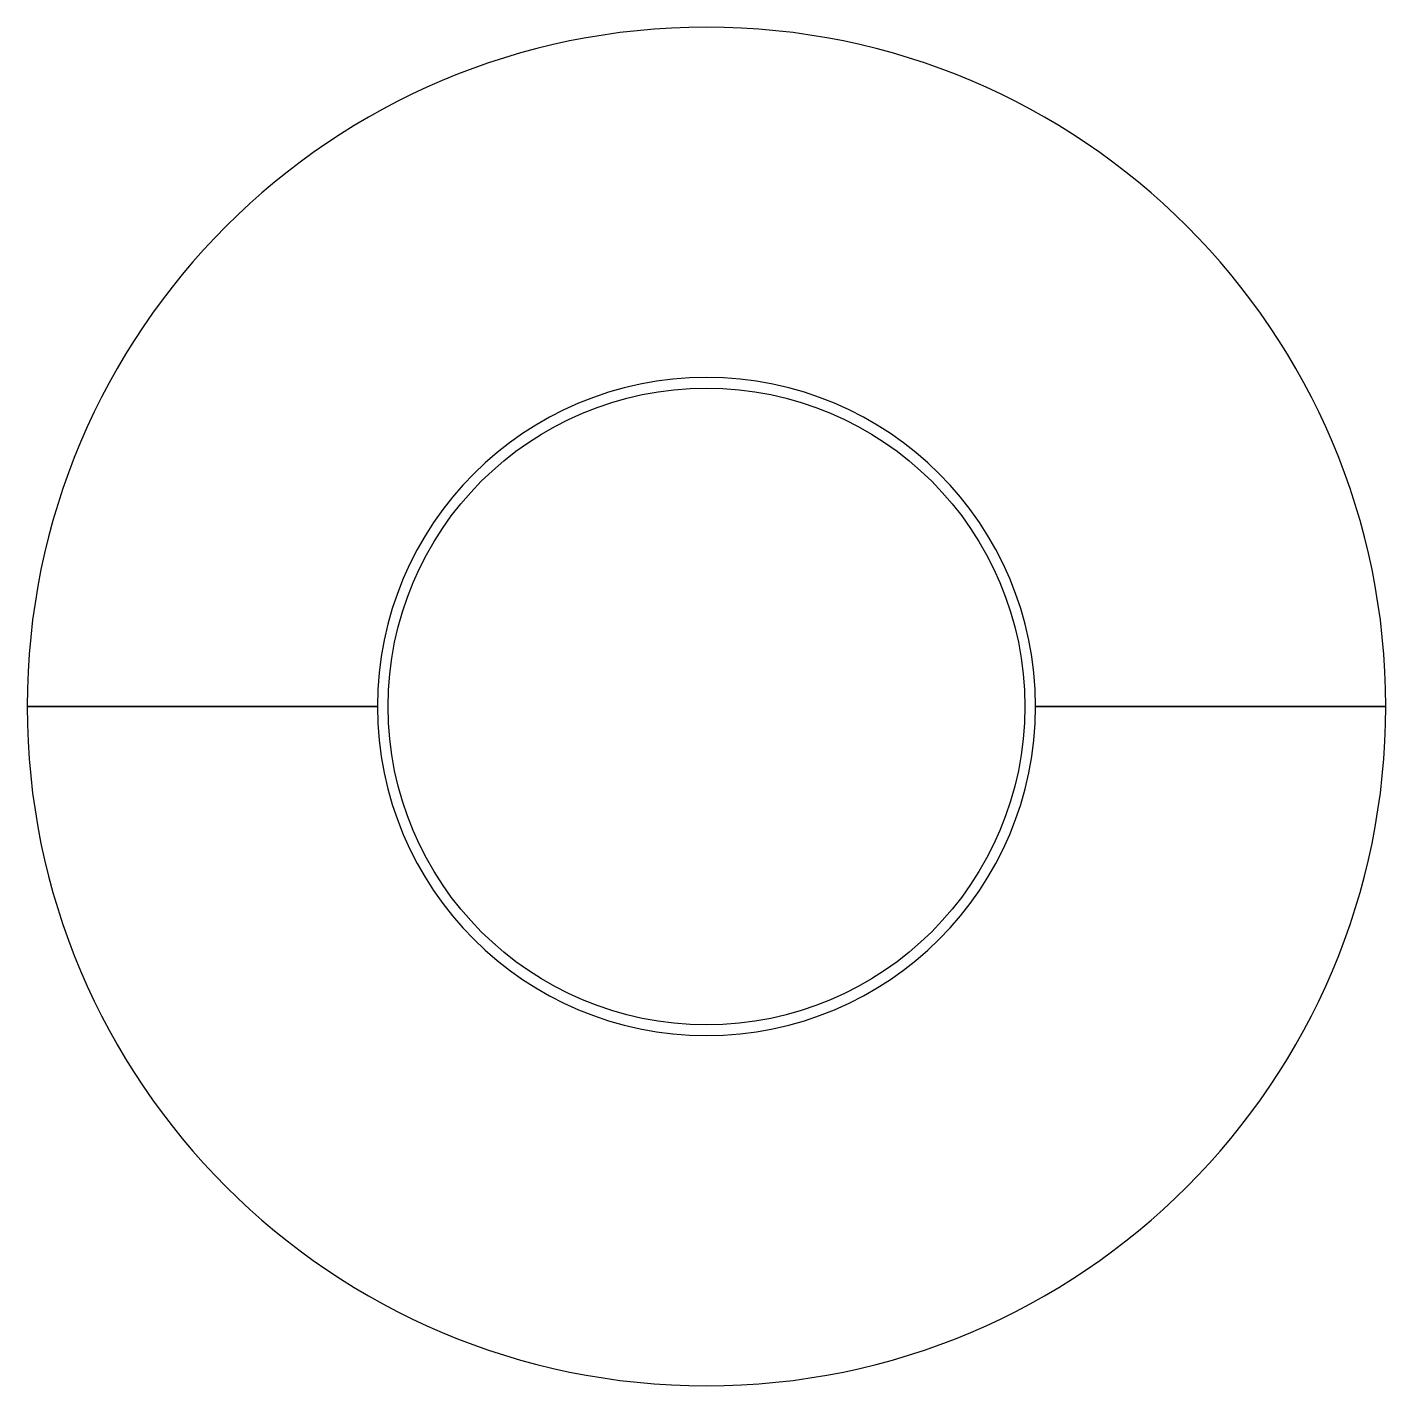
# Model space of a CAD drawing. Header units: millimetres. Extents: x -32 to 32, y -32 to 32.
import ezdxf

# ---------------------------------------------------------------- set-up
doc = ezdxf.new("R2010")
doc.units = ezdxf.units.MM

msp = doc.modelspace()

# ---------------------------------------------------------------- linework, layer by layer
for p, q in [((-32, 0), (-15.5, 0)), ((-15.5, 0), (-32, 0)), ((15.5, 0), (32, 0)), ((32, 0), (15.5, 0))]:
    msp.add_line(p, q)
msp.add_circle((0, 0), 15)
for radius, start, end in [(32, 0, 180), (15.5, 0, 180), (32, 180, 360), (15.5, 180, 360)]:
    msp.add_arc((0, 0), radius, start, end)

doc.saveas('drawing.dxf')
